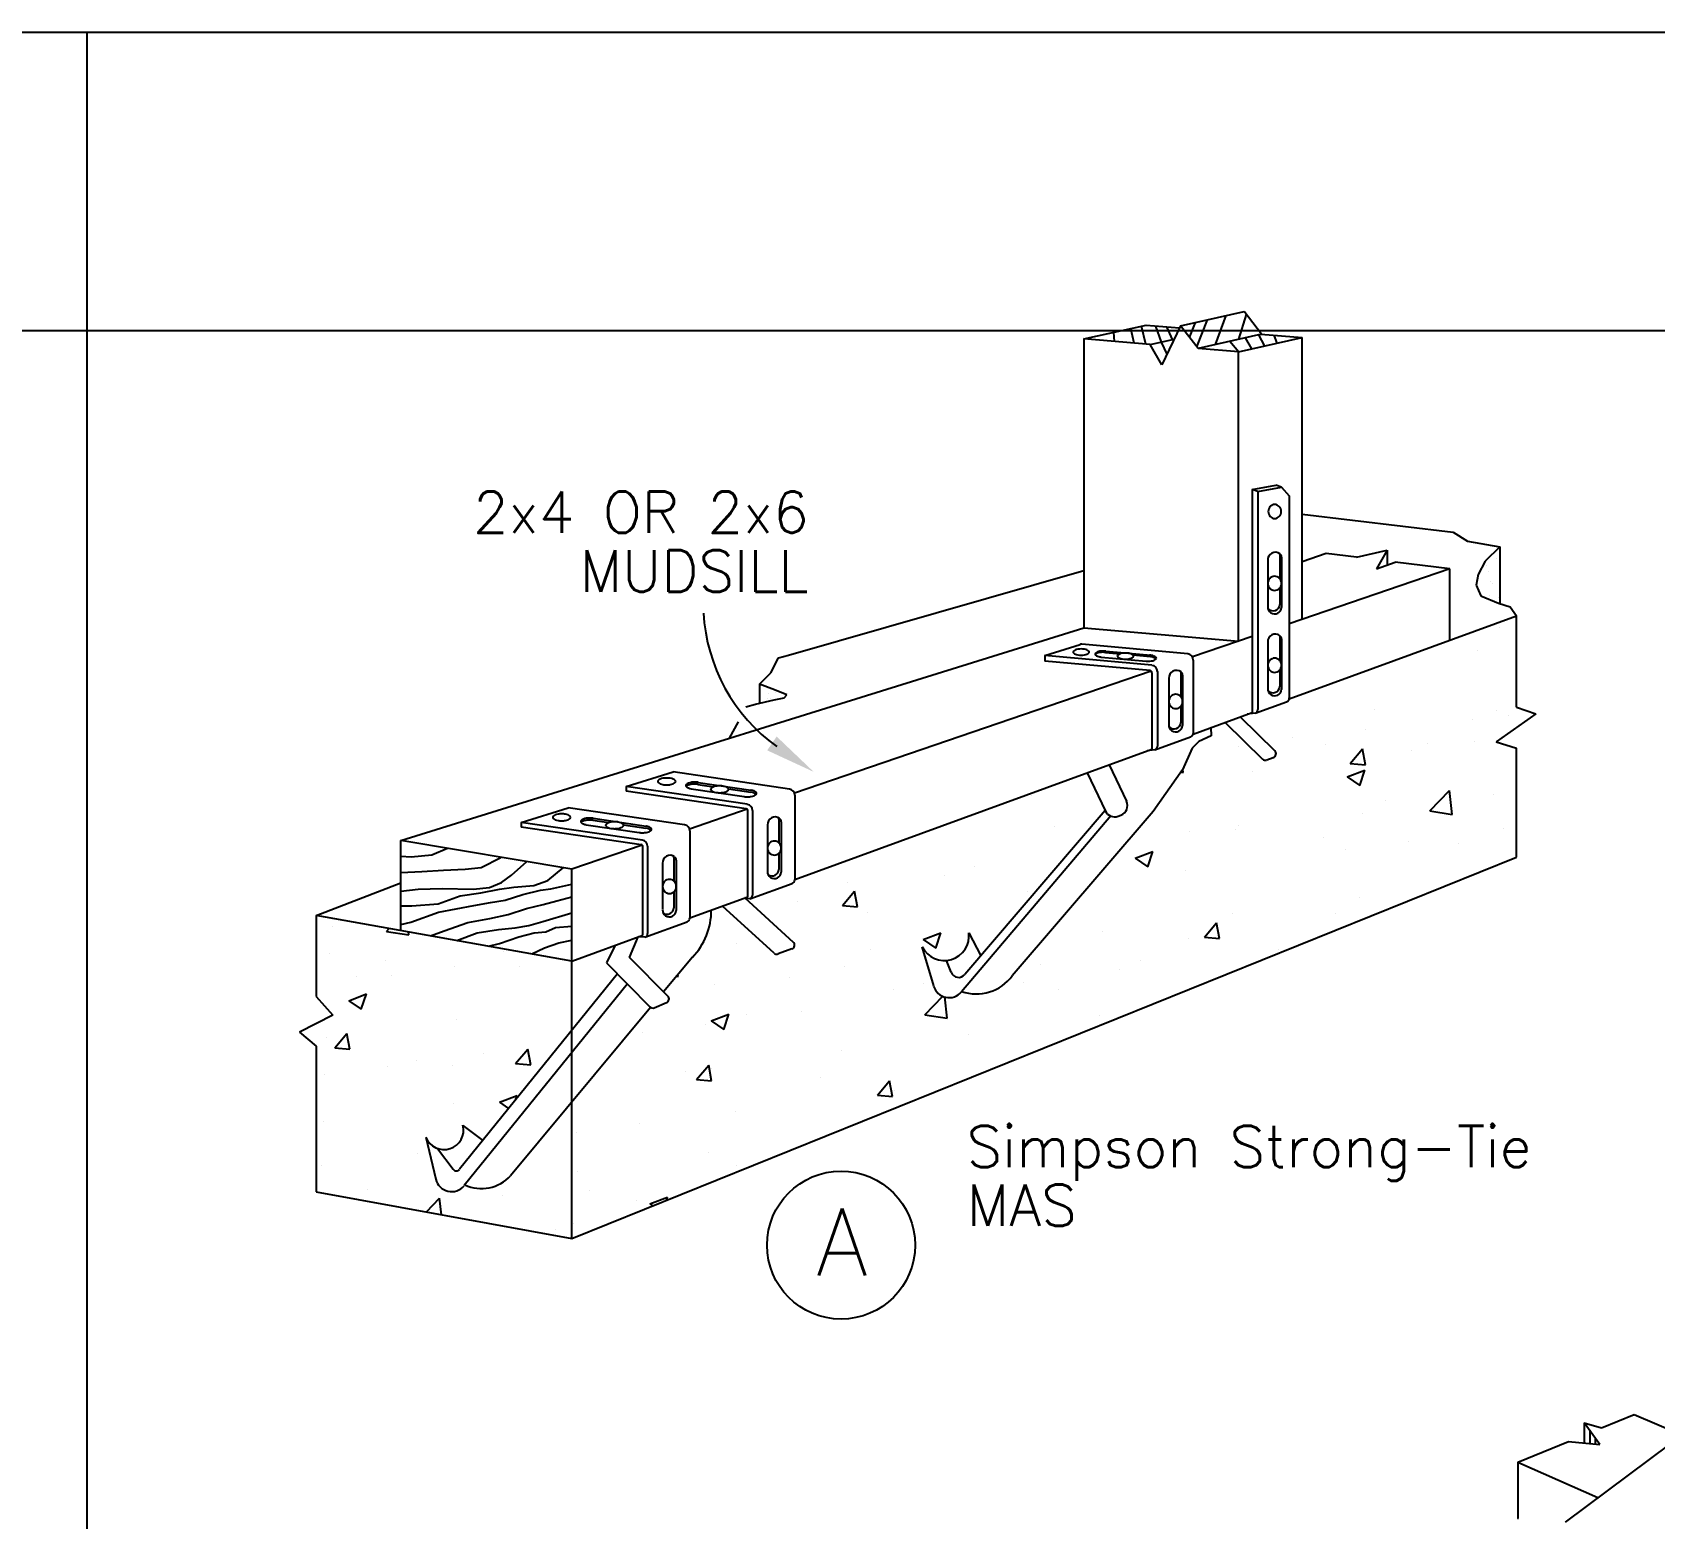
# Model space of a CAD drawing. Header units: inches. Extents: x 683 to 9753, y -6805 to 20230.
# Drawn here: x 6723 to 6918.6, y -5700.7 to -5521.4 of the extents above; entities that cross this region are included whole.
import ezdxf
from ezdxf.enums import TextEntityAlignment as Align

# ---------------------------------------------------------------- set-up
doc = ezdxf.new("R2010")
doc.units = ezdxf.units.IN
doc.header["$LTSCALE"] = 48
doc.header["$MEASUREMENT"] = 0
doc.layers.get('Defpoints').update_dxf_attribs({"color": 251})
for name, color, linetype in [('Dim', 1, 'Continuous'), ('DPIS-BL', 9, 'Continuous'), ('DPIS-TEXT', 7, 'Continuous')]:
    doc.layers.add(name, color=color, linetype=linetype)
doc.styles.add('SIMPLEX', font='simplex.shx', dxfattribs={"oblique": 15, "height": 4})
doc.styles.get("Standard").update_dxf_attribs({"font": 'simplex.shx', "oblique": 15})

# ---------------------------------------------------------------- blocks, each defined once
blk = doc.blocks.new('A$C1BDB07E1')
at = {"color": 6}
blk.add_circle((-171.04, -60.44), 8.93, dxfattribs=at)
at = {"layer": 'Dim', "color": 6}
for p, q in [((-130.08, 50.48), (-122.43, 52.23)), ((-120.32, 49.49), (-122.43, 52.23)), ((-141.74, 48.9), (-134.25, 50.55)), ((-134.25, 50.55), (-130.2, 50.24)), ((-130.08, 50.48), (-132.35, 45.77)), ((-127.97, 47.74), (-130.08, 50.48)), ((-120.32, 49.49), (-127.97, 47.74)), ((-123.09, 47.33), (-115.43, 49.08)), ((-120.41, 49.47), (-115.43, 49.08)), ((-115.43, 15.05), (-115.43, 49.08)), ((-141.74, 48.9), (-141.74, 14.05)), ((-133.75, 48.23), (-141.74, 48.9)), ((-133.75, 48.23), (-130.85, 48.89)), ((-132.35, 45.77), (-133.75, 48.23)), ((-123.09, 47.33), (-127.97, 47.74)), ((-123.09, 12.44), (-123.09, 47.33)), ((-115.43, 27.75), (-97.19, 25.57)), ((-97.19, 25.57), (-95.46, 24.49)), ((-95.46, 24.49), (-91.58, 23.83)), ((-91.58, 23.83), (-93.34, 22.08)), ((-91.58, 23.83), (-91.58, 16.98)), ((-112.54, 23.01), (-115.43, 21.99)), ((-108.87, 22.56), (-112.54, 23.01)), ((-108.87, 22.56), (-105.17, 23.4)), ((-105.17, 23.4), (-106.46, 21.16)), ((-106.46, 21.16), (-104.2, 21.97)), ((-105.17, 23.4), (-105.17, 21.62)), ((-97.62, 21.15), (-104.2, 21.97)), ((-93.34, 22.08), (-94.17, 20.49)), ((-177.4, 10.75), (-141.74, 20.95)), ((-97.62, 21.15), (-116.97, 14.53)), ((-97.62, 12.54), (-97.62, 21.15)), ((-94.17, 20.49), (-94.42, 19.2)), ((-94.42, 19.2), (-93.86, 17.91)), ((-93.86, 17.91), (-91.73, 17.03)), ((-91.73, 17.03), (-90.34, 16.59)), ((-90.34, 16.59), (-89.55, 15.49)), ((-224.13, -11.62), (-141.74, 14.05)), ((-141.74, 14.05), (-123.09, 12.44)), ((-116.99, 5.46), (-89.55, 15.49)), ((-89.55, 4.49), (-89.55, 15.49)), ((-121.44, 13), (-128.65, 10.53)), ((-179.5, 8.61), (-178.57, 10.44)), ((-178.57, 10.44), (-177.4, 10.75)), ((-180.89, 7.24), (-179.5, 8.61)), ((-133.64, 8.82), (-176.66, -5.9)), ((-180.89, 7.24), (-180.89, 4.93)), ((-179.06, 6.58), (-180.89, 7.24)), ((-177.6, 5.97), (-179.06, 6.58)), ((-182.54, 4.52), (-181.35, 4.83)), ((-181.35, 4.83), (-179.11, 5.34)), ((-179.11, 5.34), (-177.91, 5.61)), ((-89.55, 4.49), (-87.23, 3.66)), ((-184.48, 0.74), (-183.41, 2.71)), ((-128.56, 1.23), (-121.44, 3.84)), ((-87.23, 3.66), (-92.01, 0.27)), ((-92.01, 0.27), (-89.55, -0.46)), ((-176.63, -16.34), (-133.54, -0.59)), ((-89.55, -13.63), (-89.55, -0.46)), ((-182.36, -7.85), (-189.32, -10.23)), ((-203.51, -15.09), (-224.13, -11.62)), ((-224.13, -22.48), (-224.13, -11.62)), ((-195.02, -12.18), (-203.51, -15.09)), ((-203.51, -59.65), (-89.55, -13.63)), ((-203.51, -26.16), (-203.51, -15.09)), ((-234.35, -20.66), (-224.13, -16.74)), ((-189.29, -20.96), (-182.28, -18.4)), ((-203.51, -26.16), (-234.35, -20.66)), ((-234.35, -20.66), (-234.35, -30.44)), ((-203.51, -26.16), (-194.94, -23.03)), ((-203.51, -59.65), (-203.51, -26.16)), ((-234.35, -30.44), (-232.33, -32.69)), ((-232.33, -32.69), (-236.35, -34.76)), ((-236.35, -34.76), (-234.35, -36.42)), ((-234.35, -36.42), (-234.35, -54)), ((-233.07, -35.37), (-233.07, -35.37)), ((-234.35, -54), (-203.51, -59.65)), ((-47.03, -66.47), (-83.71, -93.85)), ((-81.4, -81.9), (-79.33, -82.48)), ((-79.5, -84.48), (-81.4, -81.9)), ((-79.33, -82.48), (-75.39, -80.88)), ((-75.39, -80.88), (-69.62, -83.34)), ((-89.41, -86.62), (-83.28, -84.12)), ((-83.28, -84.12), (-79.5, -84.48)), ((-89.41, -86.62), (-79.77, -90.91)), ((-89.41, -86.62), (-89.41, -93.32))]:
    blk.add_line(p, q, dxfattribs=at)
at = {"layer": 'Dim', "color": 2}
for p, q in [((-129.01, 49.08), (-128.3, 50.89)), ((-128.13, 47.94), (-126.84, 51.22)), ((-125.89, 48.22), (-124.6, 51.73)), ((-123.06, 48.87), (-122.15, 51.87)), ((-138.04, 48.59), (-138.12, 49.7)), ((-135.67, 48.39), (-136.1, 50.15)), ((-134.28, 48.27), (-134.8, 50.43)), ((-132.4, 48.53), (-133.06, 50.46)), ((-131.06, 48.84), (-131.74, 50.36)), ((-122.31, 49.04), (-121.52, 47.69)), ((-120.68, 49.41), (-119.98, 48.04)), ((-118.84, 49.35), (-118.47, 48.39)), ((-131.72, 47.08), (-132.4, 48.53)), ((-124.15, 48.62), (-123.05, 47.34)), ((-92, 22.39), (-92, 22.39)), ((-93.13, 21.52), (-93.13, 21.52)), ((-92.98, 20.84), (-92.98, 20.84)), ((-92.75, 19.68), (-92.75, 19.68)), ((-92.88, 17.91), (-92.88, 17.91)), ((-92.47, 19.42), (-92.47, 19.42)), ((-91.73, 17.76), (-91.73, 17.76)), ((-92.97, 17.6), (-92.97, 17.6)), ((-91.57, 14.14), (-91.57, 14.14)), ((-94.22, 11.3), (-94.22, 11.3)), ((-179.76, 6.17), (-179.76, 6.17)), ((-178.97, 6.28), (-178.97, 6.28)), ((-177.91, 5.61), (-177.6, 5.97)), ((-179.86, 5.55), (-179.86, 5.55)), ((-179.58, 5.29), (-179.58, 5.29)), ((-179.54, 5.51), (-179.54, 5.51)), ((-106.74, 4.19), (-106.74, 4.19)), ((-91.94, 4.01), (-91.94, 4.01)), ((-94.86, 2.98), (-94.86, 2.98)), ((-90.5, 3.5), (-90.5, 3.5)), ((-116.57, 0.79), (-116.57, 0.79)), ((-107.74, 1.73), (-107.74, 1.73)), ((-100.33, 0.1), (-100.33, 0.1)), ((-94.61, 0.3), (-94.61, 0.3)), ((-112.6, -0.07), (-112.6, -0.07)), ((-109.62, -2.31), (-108.15, -0.57)), ((-107.8, -2.47), (-108.15, -0.57)), ((-102.23, -0.71), (-102.23, -0.71)), ((-130.06, -3.39), (-129.79, -3.43)), ((-129.79, -3.43), (-129.83, -3.05)), ((-121.45, -3.24), (-121.45, -3.24)), ((-110, -3.95), (-107.87, -3.13)), ((-109.62, -2.31), (-107.8, -2.47)), ((-108.48, -4.97), (-107.87, -3.13)), ((-140.59, -5.76), (-140.59, -5.76)), ((-110, -3.95), (-108.48, -4.97)), ((-100.02, -8.05), (-97.65, -5.58)), ((-97.31, -8.47), (-97.65, -5.58)), ((-148.09, -6.16), (-148.09, -6.16)), ((-105.31, -6.75), (-105.31, -6.75)), ((-92.31, -6.12), (-92.31, -6.12)), ((-108.11, -8.4), (-108.11, -8.4)), ((-100.02, -8.05), (-97.31, -8.47)), ((-145.28, -9.91), (-145.28, -9.91)), ((-129.04, -10.59), (-129.04, -10.59)), ((-123.48, -10.35), (-123.48, -10.35)), ((-123.06, -9.79), (-123.06, -9.79)), ((-112.8, -11.28), (-112.8, -11.28)), ((-102.62, -11.7), (-102.62, -11.7)), ((-91.09, -10.19), (-91.09, -10.19)), ((-224.13, -13.49), (-222.9, -13.57)), ((-222.9, -13.57), (-220.41, -13.35)), ((-220.41, -13.35), (-218.51, -12.56)), ((-214.44, -14.89), (-212.07, -13.65)), ((-135.56, -13.76), (-133.43, -12.94)), ((-134.05, -14.78), (-133.43, -12.94)), ((-110.23, -12.71), (-110.23, -12.71)), ((-96.55, -11.97), (-96.55, -11.97)), ((-224.13, -15.49), (-221.63, -15.37)), ((-221.63, -15.37), (-218.98, -15.18)), ((-218.98, -15.18), (-216.39, -15.08)), ((-216.39, -15.08), (-214.44, -14.89)), ((-210.78, -15.82), (-208.95, -14.17)), ((-206.41, -16.43), (-204.56, -14.91)), ((-154.91, -14.77), (-154.91, -14.77)), ((-135.56, -13.76), (-134.05, -14.78)), ((-129.45, -15.24), (-129.45, -15.24)), ((-224.13, -17.74), (-222.05, -17.47)), ((-222.05, -17.47), (-219.15, -17.4)), ((-219.15, -17.4), (-215.42, -17.47)), ((-215.42, -17.47), (-213.44, -17.28)), ((-214.51, -17.94), (-212.24, -17.5)), ((-213.44, -17.28), (-212, -16.69)), ((-212.24, -17.5), (-210.51, -17.26)), ((-212, -16.69), (-210.78, -15.82)), ((-210.51, -17.26), (-208.1, -17.04)), ((-208.1, -17.04), (-206.41, -16.43)), ((-207.29, -17.62), (-206.03, -17.43)), ((-206.03, -17.43), (-203.51, -16.89)), ((-170.28, -16.72), (-170.28, -16.72)), ((-158.55, -15.88), (-158.55, -15.88)), ((-224.13, -19.49), (-222.81, -19.49)), ((-222.81, -19.49), (-219.64, -19.25)), ((-219.64, -19.25), (-216.98, -18.3)), ((-219.59, -20.28), (-215.34, -19.45)), ((-216.98, -18.3), (-214.51, -17.94)), ((-215.34, -19.45), (-213.34, -19.11)), ((-213.34, -19.11), (-211.54, -18.82)), ((-211.54, -18.82), (-209.44, -18.14)), ((-209.44, -18.14), (-207.29, -17.62)), ((-209, -19.84), (-206.98, -19.33)), ((-206.98, -19.33), (-205.32, -18.89)), ((-205.32, -18.89), (-203.51, -18.43)), ((-176.29, -18.93), (-176.29, -18.93)), ((-170.87, -19.47), (-169.4, -17.73)), ((-170.87, -19.47), (-169.05, -19.63)), ((-169.05, -19.63), (-169.4, -17.73)), ((-148.59, -17.76), (-148.59, -17.76)), ((-108.48, -18.53), (-108.48, -18.53)), ((-224.13, -21.76), (-222.95, -21.47)), ((-222.95, -21.47), (-219.59, -20.28)), ((-218.91, -22.52), (-216.08, -21.5)), ((-216.08, -21.5), (-213.42, -21.01)), ((-213.42, -21.01), (-211.2, -20.55)), ((-211.2, -20.55), (-209, -19.84)), ((-208.71, -21.89), (-207.03, -21.38)), ((-207.03, -21.38), (-203.51, -20.36)), ((-167.81, -20.29), (-167.81, -20.29)), ((-123.85, -20.48), (-123.85, -20.48)), ((-111.43, -20.44), (-111.43, -20.44)), ((-232.43, -22.02), (-232.43, -22.02)), ((-225.88, -22.58), (-225.55, -22.23)), ((-225.88, -22.58), (-223.18, -23)), ((-223.18, -23), (-223.22, -22.65)), ((-220.57, -23.12), (-218.91, -22.52)), ((-217.38, -23.69), (-214.93, -22.74)), ((-214.93, -22.74), (-212.37, -22.35)), ((-212.37, -22.35), (-210.34, -22.16)), ((-212.25, -24.04), (-209.93, -23.23)), ((-210.34, -22.16), (-208.71, -21.89)), ((-209.93, -23.23), (-208.05, -22.75)), ((-208.05, -22.75), (-206.64, -22.62)), ((-206.64, -22.62), (-205.49, -22.11)), ((-205.49, -22.11), (-203.51, -21.94)), ((-186.95, -22.81), (-186.95, -22.81)), ((-161.13, -23.57), (-159, -22.76)), ((-159.62, -24.6), (-159, -22.76)), ((-139.47, -22.62), (-139.47, -22.62)), ((-127.22, -23.29), (-125.75, -21.55)), ((-127.22, -23.29), (-125.4, -23.45)), ((-125.4, -23.45), (-125.75, -21.55)), ((-232.7, -25.24), (-232.7, -25.24)), ((-213.55, -24.37), (-212.25, -24.04)), ((-211.78, -25.02), (-211.78, -25.02)), ((-208.36, -25.3), (-206.83, -24.55)), ((-206.83, -24.55), (-205.08, -23.97)), ((-205.08, -23.97), (-203.51, -23.63)), ((-183.7, -24.08), (-183.7, -24.08)), ((-167.45, -24.77), (-167.45, -24.77)), ((-161.13, -23.57), (-159.62, -24.6)), ((-129.18, -23.49), (-129.18, -23.49)), ((-118.24, -24.71), (-118.24, -24.71)), ((-226.01, -26.11), (-226.01, -26.11)), ((-217.69, -26.85), (-217.69, -26.85)), ((-209.77, -26.8), (-209.77, -26.8)), ((-170.65, -26.85), (-170.65, -26.85)), ((-146.93, -26.53), (-146.93, -26.53)), ((-137.46, -27.24), (-137.46, -27.24)), ((-134.97, -26.14), (-134.97, -26.14)), ((-229.53, -28.07), (-229.53, -28.07)), ((-225.31, -27.86), (-225.31, -27.86)), ((-190.89, -28), (-190.7, -28.03)), ((-190.7, -28.03), (-190.73, -27.81)), ((-186.27, -28.99), (-186.27, -28.99)), ((-177.28, -28.17), (-177.28, -28.17)), ((-161.04, -28.86), (-161.04, -28.86)), ((-148.98, -28.76), (-148.98, -28.76)), ((-230.43, -30.95), (-228.3, -30.13)), ((-230.43, -30.95), (-228.91, -31.97)), ((-228.91, -31.97), (-228.3, -30.13)), ((-164.67, -29.58), (-164.67, -29.58)), ((-160.93, -32.65), (-158.78, -30.41)), ((-158.23, -33.07), (-158.53, -30.5)), ((-144.79, -29.54), (-144.79, -29.54)), ((-217.45, -33.22), (-217.45, -33.22)), ((-186.7, -33.39), (-184.57, -32.57)), ((-185.18, -34.41), (-184.57, -32.57)), ((-182.42, -32.63), (-182.42, -32.63)), ((-175.82, -32.29), (-175.82, -32.29)), ((-160.93, -32.65), (-158.23, -33.07)), ((-139.84, -32.75), (-139.84, -32.75)), ((-232.12, -36.63), (-230.66, -34.89)), ((-230.3, -36.79), (-230.66, -34.89)), ((-194.96, -34.81), (-194.96, -34.81)), ((-187.34, -33.81), (-187.34, -33.81)), ((-186.7, -33.39), (-185.18, -34.41)), ((-155.65, -35.03), (-155.65, -35.03)), ((-232.12, -36.63), (-230.3, -36.79)), ((-210.3, -38.54), (-208.83, -36.8)), ((-208.48, -38.7), (-208.83, -36.8)), ((-171.02, -36.98), (-171.02, -36.98)), ((-225.7, -38.86), (-225.7, -38.86)), ((-222.24, -38.18), (-222.24, -38.18)), ((-217.91, -38.72), (-217.91, -38.72)), ((-214.17, -37.34), (-214.17, -37.34)), ((-210.3, -38.54), (-208.48, -38.7)), ((-188.47, -40.45), (-187.01, -38.71)), ((-186.65, -40.61), (-187.01, -38.71)), ((-186.64, -39.12), (-186.64, -39.12)), ((-233.32, -39.86), (-233.32, -39.86)), ((-189.75, -39.55), (-189.75, -39.55)), ((-188.47, -40.45), (-186.65, -40.61)), ((-173.51, -40.24), (-173.51, -40.24)), ((-166.65, -42.36), (-165.18, -40.61)), ((-164.83, -42.52), (-165.18, -40.61)), ((-157.26, -40.92), (-157.26, -40.92)), ((-156.99, -40.76), (-156.99, -40.76)), ((-212.26, -43.2), (-210.13, -42.39)), ((-210.32, -42.94), (-210.13, -42.39)), ((-166.65, -42.36), (-164.83, -42.52)), ((-164.6, -41.76), (-164.6, -41.76)), ((-217.82, -43.35), (-217.82, -43.35)), ((-212.26, -43.2), (-211.14, -43.96)), ((-183.82, -44.29), (-183.82, -44.29)), ((-233.44, -45.5), (-233.44, -45.5)), ((-202.96, -46.81), (-202.96, -46.81)), ((-195.34, -45.81), (-195.34, -45.81)), ((-233.7, -50.86), (-233.7, -50.86)), ((-187.01, -49.25), (-187.01, -49.25)), ((-183.67, -50.78), (-183.67, -50.78)), ((-202.82, -51.53), (-202.82, -51.53)), ((-228.16, -53.73), (-228.16, -53.73)), ((-221.06, -56.44), (-219.48, -54.78)), ((-219.25, -56.77), (-219.48, -54.78)), ((-201.42, -53.83), (-201.42, -53.83)), ((-194.1, -55.45), (-191.97, -54.64)), ((-192.11, -55.05), (-191.97, -54.64)), ((-195.68, -55.1), (-195.68, -55.1)), ((-194.1, -55.45), (-193.73, -55.7)), ((-205.5, -58.5), (-205.5, -58.5)), ((-203.35, -57.81), (-203.35, -57.81)), ((-81.4, -81.9), (-81.4, -84.29)), ((-80.74, -82.78), (-80.74, -84.36)), ((-80.06, -83.73), (-80.06, -84.43))]:
    blk.add_line(p, q, dxfattribs=at)
at = {"layer": 'Dim', "color": 1}
for p, q in [((-121.44, 30.73), (-118.58, 31.26)), ((-121.44, 30.73), (-121.44, 3.84)), ((-120.78, 30.48), (-121.44, 30.73)), ((-120.78, 30.48), (-117.92, 31.02)), ((-120.78, 30.48), (-120.78, 4.19)), ((-117.92, 31.02), (-118.58, 31.26)), ((-117.92, 31.02), (-116.97, 29.99)), ((-116.97, 29.99), (-116.97, 5.58)), ((-119.56, 22.21), (-119.56, 16.6)), ((-118.11, 22.96), (-118.11, 19.96)), ((-117.91, 22.59), (-117.91, 16.5)), ((-118.11, 18.86), (-118.11, 16.87)), ((-146.47, 10.7), (-142.21, 12.04)), ((-129.21, 10.89), (-142.01, 12.06)), ((-119.56, 12.33), (-119.56, 6.72)), ((-118.11, 13.08), (-118.11, 10.08)), ((-117.91, 12.71), (-117.91, 6.62)), ((-133.55, 9.52), (-146.47, 10.7)), ((-146.47, 10.7), (-146.47, 10.04)), ((-133.77, 8.88), (-146.47, 10.04)), ((-139.66, 10.52), (-134.22, 10.03)), ((-139.16, 11.07), (-137.39, 10.91)), ((-139.11, 11.23), (-133.67, 10.73)), ((-135.84, 10.77), (-133.72, 10.57)), ((-128.55, 10.16), (-128.55, 1.35)), ((-133.54, 8.63), (-133.54, -0.59)), ((-132.89, 8.79), (-132.89, -0.23)), ((-131.5, 7.97), (-131.5, 2.36)), ((-130.05, 8.71), (-130.05, 5.71)), ((-129.85, 8.35), (-129.85, 2.26)), ((-118.11, 8.98), (-118.11, 6.99)), ((-130.05, 4.61), (-130.05, 2.63)), ((-121.1, 3.74), (-117.29, 5.13)), ((-126.43, 2.01), (-126.38, 1.02)), ((-124.7, 2.64), (-120.21, -1.79)), ((-122.88, 3.31), (-118.72, -0.81)), ((-121.1, 3.74), (-122.06, 3.61)), ((-133.21, -0.69), (-128.87, 0.9)), ((-127.89, 0.31), (-128.67, -0.49)), ((-126.38, 1.02), (-127.89, 0.31)), ((-133.21, -0.69), (-134.12, -0.8)), ((-128.67, -0.49), (-129.84, -3.08)), ((-123.11, -0.22), (-123.11, -0.22)), ((-119.7, -1.9), (-118.9, -1.61)), ((-196.97, -5.1), (-191.31, -3.33)), ((-177.25, -5.41), (-191.31, -3.33)), ((-141.34, -3.44), (-139.15, -8.06)), ((-138.71, -2.48), (-136.61, -6.89)), ((-129.84, -3.08), (-133.38, -8.12)), ((-182.35, -7.25), (-196.97, -5.1)), ((-196.97, -5.1), (-196.97, -5.65)), ((-182.48, -7.79), (-196.97, -5.65)), ((-189.11, -5.37), (-182.73, -6.32)), ((-188.7, -5.4), (-188.7, -5.4)), ((-188.32, -4.85), (-186.42, -5.13)), ((-188.29, -4.6), (-181.91, -5.55)), ((-184.62, -5.39), (-181.93, -5.79)), ((-209.63, -9.43), (-203.97, -7.67)), ((-189.91, -9.74), (-203.97, -7.67)), ((-176.63, -6.13), (-176.63, -16.35)), ((-195.01, -11.59), (-209.63, -9.43)), ((-209.63, -9.43), (-209.63, -9.99)), ((-201.77, -9.71), (-195.39, -10.65)), ((-201.36, -9.74), (-201.36, -9.74)), ((-200.98, -9.18), (-199.08, -9.46)), ((-200.95, -8.94), (-194.57, -9.88)), ((-197.28, -9.73), (-194.59, -10.12)), ((-182.28, -18.4), (-182.28, -8.03)), ((-181.73, -7.98), (-181.73, -18.21)), ((-179.91, -9.73), (-179.91, -15.34)), ((-178.55, -9.03), (-178.55, -11.88)), ((-178.26, -9.35), (-178.26, -15.44)), ((-138.51, -8.66), (-156.51, -29.88)), ((-139.18, -7.99), (-156.11, -27.79)), ((-133.38, -8.12), (-150.39, -27.94)), ((-137.63, -8.68), (-137.29, -8.56)), ((-195.14, -12.12), (-209.63, -9.99)), ((-189.29, -10.46), (-189.29, -20.98)), ((-194.94, -23.03), (-194.94, -12.36)), ((-194.38, -12.31), (-194.38, -22.84)), ((-191.21, -13.66), (-191.21, -16.51)), ((-178.55, -13.18), (-178.55, -15.12)), ((-192.57, -14.35), (-192.57, -19.96)), ((-190.92, -13.98), (-190.92, -20.06)), ((-182.05, -18.67), (-176.95, -16.81)), ((-191.21, -17.81), (-191.21, -19.74)), ((-179.12, -25.2), (-185.36, -19.53)), ((-182.64, -18.53), (-176.81, -23.88)), ((-182.05, -18.67), (-182.64, -18.53)), ((-194.7, -23.3), (-189.61, -21.43)), ((-196.57, -25.75), (-195.53, -23.25)), ((-194.7, -23.3), (-195.53, -23.25)), ((-155.63, -22.75), (-154.17, -25.53)), ((-198.29, -24.25), (-199.35, -26.36)), ((-176.98, -24.69), (-178.63, -25.29)), ((-159.87, -29.17), (-161.25, -24.45)), ((-199.35, -26.36), (-194.12, -31.69)), ((-191.94, -30.39), (-196.57, -25.75)), ((-188.98, -25.71), (-192.45, -29.88)), ((-157.75, -27.52), (-158.32, -26.09)), ((-198.02, -27.72), (-217.07, -51.29)), ((-196.82, -28.93), (-216.52, -53.26)), ((-193.58, -31.8), (-192.09, -31.18)), ((-194.03, -31.78), (-210.9, -52.06)), ((-216.65, -45.99), (-214.25, -47.8)), ((-221.11, -47.42), (-219.93, -52.48)), ((-219.72, -48.78), (-217.84, -51.28)), ((-222.18, -49.34), (-222.18, -49.34)), ((-211.92, -54.41), (-211.92, -54.41))]:
    blk.add_line(p, q, dxfattribs=at)
for points in [[(-118.73, 28.92, 0.105613), (-119.02, 28.86, 0.101161), (-119.28, 28.67, 0.095443), (-119.45, 28.4, 0.091759), (-119.51, 28.08, 0.091759), (-119.45, 27.75, 0.095443), (-119.28, 27.48, 0.101161), (-119.02, 27.3, 0.105613), (-118.73, 27.24, 0.105613), (-118.43, 27.3, 0.101161), (-118.18, 27.48, 0.095443), (-118.01, 27.75, 0.091759), (-117.95, 28.08, 0.091759), (-118.01, 28.4, 0.095443), (-118.18, 28.67, 0.101161), (-118.43, 28.86, 0.105613)], [(-119.56, 19.41, 0.095468), (-119.5, 19.08, 0.097187), (-119.32, 18.8, 0.099722), (-119.05, 18.62, 0.101591), (-118.74, 18.55, 0.101591), (-118.42, 18.62, 0.099722), (-118.15, 18.8, 0.097187), (-117.98, 19.08, 0.095468), (-117.91, 19.41, 0.095468), (-117.98, 19.73, 0.097187), (-118.15, 20.01, 0.099722), (-118.42, 20.2, 0.101591), (-118.74, 20.26, 0.101591), (-119.05, 20.2, 0.099722), (-119.32, 20.01, 0.097187), (-119.5, 19.73, 0.095468)], [(-141.1, 11.12, 0.211667), (-141.16, 11.24, 0.094584), (-141.39, 11.38, 0.051274), (-141.68, 11.46, 0.038596), (-142.08, 11.49, 0.038596), (-142.48, 11.46, 0.051274), (-142.77, 11.38, 0.094584), (-143, 11.24, 0.211667), (-143.06, 11.12, 0.211667), (-143, 11.01, 0.094584), (-142.77, 10.86, 0.051274), (-142.48, 10.79, 0.038596), (-142.08, 10.75, 0.038596), (-141.68, 10.79, 0.051274), (-141.39, 10.86, 0.094584), (-141.16, 11.01, 0.211667)], [(-135.77, 10.63, 0.211667), (-135.82, 10.75, 0.094584), (-136.05, 10.89, 0.051274), (-136.34, 10.97, 0.038596), (-136.74, 11, 0.038596), (-137.14, 10.97, 0.051274), (-137.43, 10.89, 0.094584), (-137.66, 10.75, 0.211667), (-137.72, 10.63, 0.211667), (-137.66, 10.52, 0.094584), (-137.43, 10.37, 0.051274), (-137.14, 10.3, 0.038596), (-136.74, 10.27, 0.038596), (-136.34, 10.3, 0.051274), (-136.05, 10.37, 0.094584), (-135.82, 10.52, 0.211667)], [(-119.56, 9.53, 0.095468), (-119.5, 9.2, 0.097187), (-119.32, 8.92, 0.099722), (-119.05, 8.74, 0.101591), (-118.74, 8.67, 0.101591), (-118.42, 8.74, 0.099722), (-118.15, 8.92, 0.097187), (-117.98, 9.2, 0.095468), (-117.91, 9.53, 0.095468), (-117.98, 9.85, 0.097187), (-118.15, 10.13, 0.099722), (-118.42, 10.32, 0.101591), (-118.74, 10.38, 0.101591), (-119.05, 10.32, 0.099722), (-119.32, 10.13, 0.097187), (-119.5, 9.85, 0.095468)], [(-131.5, 5.16, 0.095468), (-131.44, 4.84, 0.097187), (-131.26, 4.56, 0.099722), (-130.99, 4.37, 0.101591), (-130.68, 4.31, 0.101591), (-130.36, 4.37, 0.099722), (-130.09, 4.56, 0.097187), (-129.91, 4.84, 0.095468), (-129.85, 5.16, 0.095468), (-129.91, 5.49, 0.097187), (-130.09, 5.77, 0.099722), (-130.36, 5.95, 0.101591), (-130.68, 6.02, 0.101591), (-130.99, 5.95, 0.099722), (-131.26, 5.77, 0.097187), (-131.44, 5.49, 0.095468)], [(-190.99, -4.49, 0.209584), (-191.05, -4.36, 0.095259), (-191.31, -4.2, 0.051989), (-191.64, -4.11, 0.03921), (-192.08, -4.08, 0.03921), (-192.52, -4.11, 0.051989), (-192.85, -4.2, 0.095259), (-193.11, -4.36, 0.209584), (-193.16, -4.49, 0.209584), (-193.11, -4.62, 0.095259), (-192.85, -4.78, 0.051989), (-192.52, -4.87, 0.03921), (-192.08, -4.91, 0.03921), (-191.64, -4.87, 0.051989), (-191.31, -4.78, 0.095259), (-191.05, -4.62, 0.209584)], [(-184.61, -5.44, 0.209584), (-184.67, -5.31, 0.095259), (-184.93, -5.15, 0.051989), (-185.25, -5.06, 0.03921), (-185.7, -5.03, 0.03921), (-186.14, -5.06, 0.051989), (-186.46, -5.15, 0.095259), (-186.72, -5.31, 0.209584), (-186.78, -5.44, 0.209584), (-186.72, -5.57, 0.095259), (-186.46, -5.73, 0.051989), (-186.14, -5.82, 0.03921), (-185.7, -5.85, 0.03921), (-185.25, -5.82, 0.051989), (-184.93, -5.73, 0.095259), (-184.67, -5.57, 0.209584)], [(-203.65, -8.82, 0.209584), (-203.71, -8.69, 0.095259), (-203.97, -8.53, 0.051989), (-204.3, -8.44, 0.03921), (-204.74, -8.41, 0.03921), (-205.18, -8.44, 0.051989), (-205.51, -8.53, 0.095259), (-205.77, -8.69, 0.209584), (-205.82, -8.82, 0.209584), (-205.77, -8.96, 0.095259), (-205.51, -9.12, 0.051989), (-205.18, -9.2, 0.03921), (-204.74, -9.24, 0.03921), (-204.3, -9.2, 0.051989), (-203.97, -9.12, 0.095259), (-203.71, -8.96, 0.209584)], [(-197.27, -9.77, 0.209584), (-197.33, -9.64, 0.095259), (-197.59, -9.48, 0.051989), (-197.91, -9.39, 0.03921), (-198.36, -9.36, 0.03921), (-198.8, -9.39, 0.051989), (-199.12, -9.48, 0.095259), (-199.38, -9.64, 0.209584), (-199.44, -9.77, 0.209584), (-199.38, -9.9, 0.095259), (-199.12, -10.06, 0.051989), (-198.8, -10.15, 0.03921), (-198.36, -10.19, 0.03921), (-197.91, -10.15, 0.051989), (-197.59, -10.06, 0.095259), (-197.33, -9.9, 0.209584)], [(-179.91, -12.53, 0.095468), (-179.85, -12.86, 0.097187), (-179.67, -13.14, 0.099722), (-179.4, -13.32, 0.101591), (-179.09, -13.38, 0.101591), (-178.77, -13.32, 0.099722), (-178.5, -13.14, 0.097187), (-178.33, -12.86, 0.095468), (-178.26, -12.53, 0.095468), (-178.33, -12.2, 0.097187), (-178.5, -11.93, 0.099722), (-178.77, -11.74, 0.101591), (-179.09, -11.68, 0.101591), (-179.4, -11.74, 0.099722), (-179.67, -11.93, 0.097187), (-179.85, -12.2, 0.095468)], [(-192.57, -17.16, 0.095468), (-192.51, -17.49, 0.097187), (-192.33, -17.76, 0.099722), (-192.06, -17.95, 0.101591), (-191.75, -18.01, 0.101591), (-191.43, -17.95, 0.099722), (-191.16, -17.76, 0.097187), (-190.98, -17.49, 0.095468), (-190.92, -17.16, 0.095468), (-190.98, -16.83, 0.097187), (-191.16, -16.56, 0.099722), (-191.43, -16.37, 0.101591), (-191.75, -16.31, 0.101591), (-192.06, -16.37, 0.099722), (-192.33, -16.56, 0.097187), (-192.51, -16.83, 0.095468)]]:
    blk.add_lwpolyline(points, format="xyb", close=True, dxfattribs=at)
for points in [[(-139.11, 11.23, 0.030667), (-139.42, 11.24, 0.038596), (-139.82, 11.21, 0.051274), (-140.11, 11.14, 0.094584), (-140.35, 10.99, 0.211667), (-140.4, 10.88, 0.211667), (-140.35, 10.76, 0.094584), (-140.11, 10.62, 0.051274), (-139.82, 10.54, 0.01581), (-139.66, 10.52, 0.038596)], [(-139.16, 11.07, 0.030667), (-139.48, 11.09, 0.038596), (-139.87, 11.06, 0.051274), (-140.17, 10.98, 0.092415), (-140.4, 10.84, 0.211667)], [(-134.22, 10.03, 0.022773), (-133.99, 10.02, 0.038596), (-133.59, 10.05, 0.051274), (-133.3, 10.12, 0.094584), (-133.06, 10.27, 0.211667), (-133.01, 10.38, 0.211667)], [(-133.07, 10.26, 0.1523), (-133.11, 10.34, 0.094584), (-133.35, 10.48, 0.051274), (-133.64, 10.56, 0.023701), (-133.88, 10.59, 0.038596)], [(-133.01, 10.38, 0.211667), (-133.06, 10.5, 0.094584), (-133.3, 10.64, 0.051274), (-133.59, 10.72, 0.023701), (-133.83, 10.74, 0.038596)], [(-188.27, -4.61, 0.037488), (-188.7, -4.58, 0.03921), (-189.14, -4.61, 0.051989), (-189.46, -4.7, 0.095259), (-189.72, -4.86, 0.209584), (-189.78, -4.99, 0.209584), (-189.72, -5.12, 0.095259), (-189.46, -5.28, 0.051989), (-189.14, -5.37, 0.002576), (-189.11, -5.37, 0.03921)], [(-188.3, -4.85, 0.037488), (-188.72, -4.82, 0.03921), (-189.16, -4.85, 0.051989), (-189.49, -4.94, 0.093742), (-189.75, -5.1, 0.209584)], [(-181.29, -6.07, 0.043389), (-181.31, -6.04, 0.095259), (-181.57, -5.88, 0.051989), (-181.89, -5.8, 0.003433), (-181.93, -5.79, 0.03921)], [(-181.23, -5.93, 0.209584), (-181.28, -5.8, 0.095259), (-181.54, -5.64, 0.051989), (-181.87, -5.55, 0.003433), (-181.91, -5.55, 0.03921)], [(-182.73, -6.32, 0.03663), (-182.31, -6.35, 0.03921), (-181.87, -6.31, 0.051989), (-181.54, -6.22, 0.095259), (-181.28, -6.06, 0.209584), (-181.23, -5.93, 0.209584)], [(-200.93, -8.94, 0.037488), (-201.36, -8.91, 0.03921), (-201.8, -8.94, 0.051989), (-202.12, -9.03, 0.095259), (-202.38, -9.19, 0.209584), (-202.44, -9.32, 0.209584), (-202.38, -9.45, 0.095259), (-202.12, -9.62, 0.051989), (-201.8, -9.7, 0.002576), (-201.77, -9.71, 0.03921)], [(-200.96, -9.18, 0.037488), (-201.38, -9.15, 0.03921), (-201.82, -9.19, 0.051989), (-202.15, -9.27, 0.095259), (-202.41, -9.43, 0.209584)], [(-195.39, -10.65, 0.03663), (-194.97, -10.68, 0.03921), (-194.53, -10.64, 0.051989), (-194.2, -10.56, 0.095259), (-193.94, -10.4, 0.209584), (-193.89, -10.26, 0.209584)], [(-193.95, -10.4, 0.043389), (-193.97, -10.38, 0.095259), (-194.23, -10.22, 0.051989), (-194.55, -10.13, 0.003433), (-194.59, -10.12, 0.03921)], [(-193.89, -10.26, 0.209584), (-193.94, -10.13, 0.095259), (-194.2, -9.97, 0.051989), (-194.53, -9.88, 0.003433), (-194.57, -9.88, 0.03921)]]:
    blk.add_lwpolyline(points, format="xyb", dxfattribs=at)
for centre, radius, start, end in [((-118.66, 22.26), 0.907, 52.2981, 182.8851), ((-118.59, 22.96), 0.487, 0, 2.844), ((-118.4, 22.59), 0.487, 0, 52.2981), ((-118.74, 16.55), 0.826, 176.3258, 356.8441), ((-118.93, 16.92), 0.826, 222.5802, 356.8441), ((-142.05, 11.58), 0.487, 84.7818, 108.7832), ((-118.66, 12.38), 0.907, 52.2981, 182.8851), ((-118.59, 13.08), 0.487, 0, 2.844), ((-118.4, 12.71), 0.487, 0, 52.2981), ((-129.28, 10.16), 0.73, 0, 84.7818), ((-133.79, 8.63), 0.243, 0, 84.7818), ((-133.62, 8.79), 0.73, 0, 84.7818), ((-130.59, 8.01), 0.907, 52.2981, 182.8851), ((-130.53, 8.71), 0.487, 0, 2.844), ((-130.34, 8.35), 0.487, 0, 52.2981), ((-118.74, 6.67), 0.826, 176.3258, 356.8441), ((-118.93, 7.04), 0.826, 222.5802, 356.8441), ((-121.26, 4.19), 0.487, 290.078, 0), ((-117.46, 5.58), 0.487, 290.078, 0), ((-130.68, 2.31), 0.826, 176.3258, 356.8441), ((-130.87, 2.67), 0.826, 222.5802, 356.8441), ((-129.03, 1.35), 0.487, 290.078, 0), ((-133.37, -0.23), 0.487, 290.078, 0), ((-119.87, -1.45), 0.487, 225.3303, 290.078), ((-119.06, -1.15), 0.487, 290.078, 45.3303), ((-177.36, -6.13), 0.73, 0, 81.6087), ((-182.52, -8.03), 0.243, 0, 81.6087), ((-182.46, -7.98), 0.73, 0, 81.6087), ((-137.71, -7.41), 1.22, 290.078, 25.3678), ((-190.02, -10.46), 0.73, 0, 81.6087), ((-179.01, -9.68), 0.907, 52.2981, 182.8851), ((-179.04, -9.03), 0.487, 0, 17.9795), ((-178.75, -9.35), 0.487, 0, 52.2981), ((-138.05, -7.54), 1.22, 205.3678, 290.078), ((-195.12, -12.31), 0.73, 0, 81.6087), ((-195.18, -12.36), 0.243, 0, 81.6087), ((-191.67, -14.31), 0.907, 52.2981, 182.8851), ((-191.7, -13.66), 0.487, 0, 17.9795), ((-191.41, -13.98), 0.487, 0, 52.2981), ((-179.09, -15.39), 0.826, 176.3258, 356.8441), ((-179.38, -15.07), 0.826, 237.8225, 356.8441), ((-177.11, -16.35), 0.487, 290.078, 0), ((-182.21, -18.21), 0.487, 290.078, 0), ((-191.75, -20.02), 0.826, 176.3258, 356.8441), ((-192.04, -19.7), 0.826, 237.8225, 356.8441), ((-189.77, -20.98), 0.487, 290.078, 0), ((-194.86, -20.04), 8.17, 316.102, 0.1868), ((-194.87, -22.84), 0.487, 290.078, 0), ((-158.58, -23.13), 2.97, 206.4844, 7.3132), ((-178.8, -24.84), 0.487, 227.7125, 289.9544), ((-177.14, -24.24), 0.487, 289.9544, 47.4719), ((-158, -28.63), 1.95, 196.2688, 319.7), ((-156.85, -27.16), 0.974, 201.6604, 319.4741), ((-154.74, -24.7), 5.43, 250.9818, 323.356), ((-192.28, -30.73), 0.487, 292.5509, 44.9713), ((-193.77, -31.35), 0.487, 224.4643, 292.5509), ((-218.93, -46.56), 2.35, 201.469, 14.2127), ((-218.03, -52.04), 1.95, 193.1991, 321.0027), ((-217.45, -50.99), 0.487, 216.9666, 321.0572), ((-214.41, -48.86), 4.75, 244.7188, 317.6494)]:
    blk.add_arc(centre, radius, start, end, dxfattribs=at)
at = {"layer": 'Dim', "color": 2}
for centre, radius, start, end in [((-166.32, 17.06), 21.36, 183.3084, 234.2558), ((-89.29, -93.32), 0.122, 180, 245.668)]:
    blk.add_arc(centre, radius, start, end, dxfattribs=at)
blk.add_solid([(-178.81, 0.93), (-179.95, -0.74), (-174.35, -3.33)], dxfattribs=at)
blk.add_text('A', height=8.11, dxfattribs=at).set_placement((-174.05, -64.12))
at = {"layer": 'DPIS-TEXT', "style": 'SIMPLEX'}
for s, p in [('2x4 OR 2x6', (-174.94, 25.49)), ('MUDSILL', (-174.94, 18.4))]:
    blk.add_text(s, height=5, dxfattribs=at).set_placement(p, align=Align.RIGHT)
for s, p in [('Simpson Strong-Tie', (-155.89, -51.03)), ('MAS', (-155.89, -58.13))]:
    blk.add_text(s, height=5, dxfattribs=at).set_placement(p)

msp = doc.modelspace()

# ---------------------------------------------------------------- linework, layer by layer
at = {"layer": 'Defpoints', "color": 251}
for points in [[(6392.72188, -5521.41948), (6392.72188, -6595.41948), (7952.72188, -6595.41948), (7952.72188, -5521.41948)], [(6392.72188, -5521.41948), (6392.72188, -6595.41948), (7952.72188, -6595.41948), (7952.72188, -5521.41948)], [(6428.72188, -5557.41948), (6428.72188, -6553.41948), (7892.72188, -6553.41948), (7892.72188, -5557.41948)]]:
    msp.add_lwpolyline(points, close=True, dxfattribs=at)
at = {"layer": 'DPIS-TEXT'}
msp.add_lwpolyline([(6729.52457, -5521.41948), (6729.52457, -6553.41948)], dxfattribs=at)

# ---------------------------------------------------------------- block references
at = {"layer": 'DPIS-BL'}
msp.add_blockref('A$C1BDB07E1', (6991.53951, -5607.30468), dxfattribs=at)

doc.saveas('drawing.dxf')
